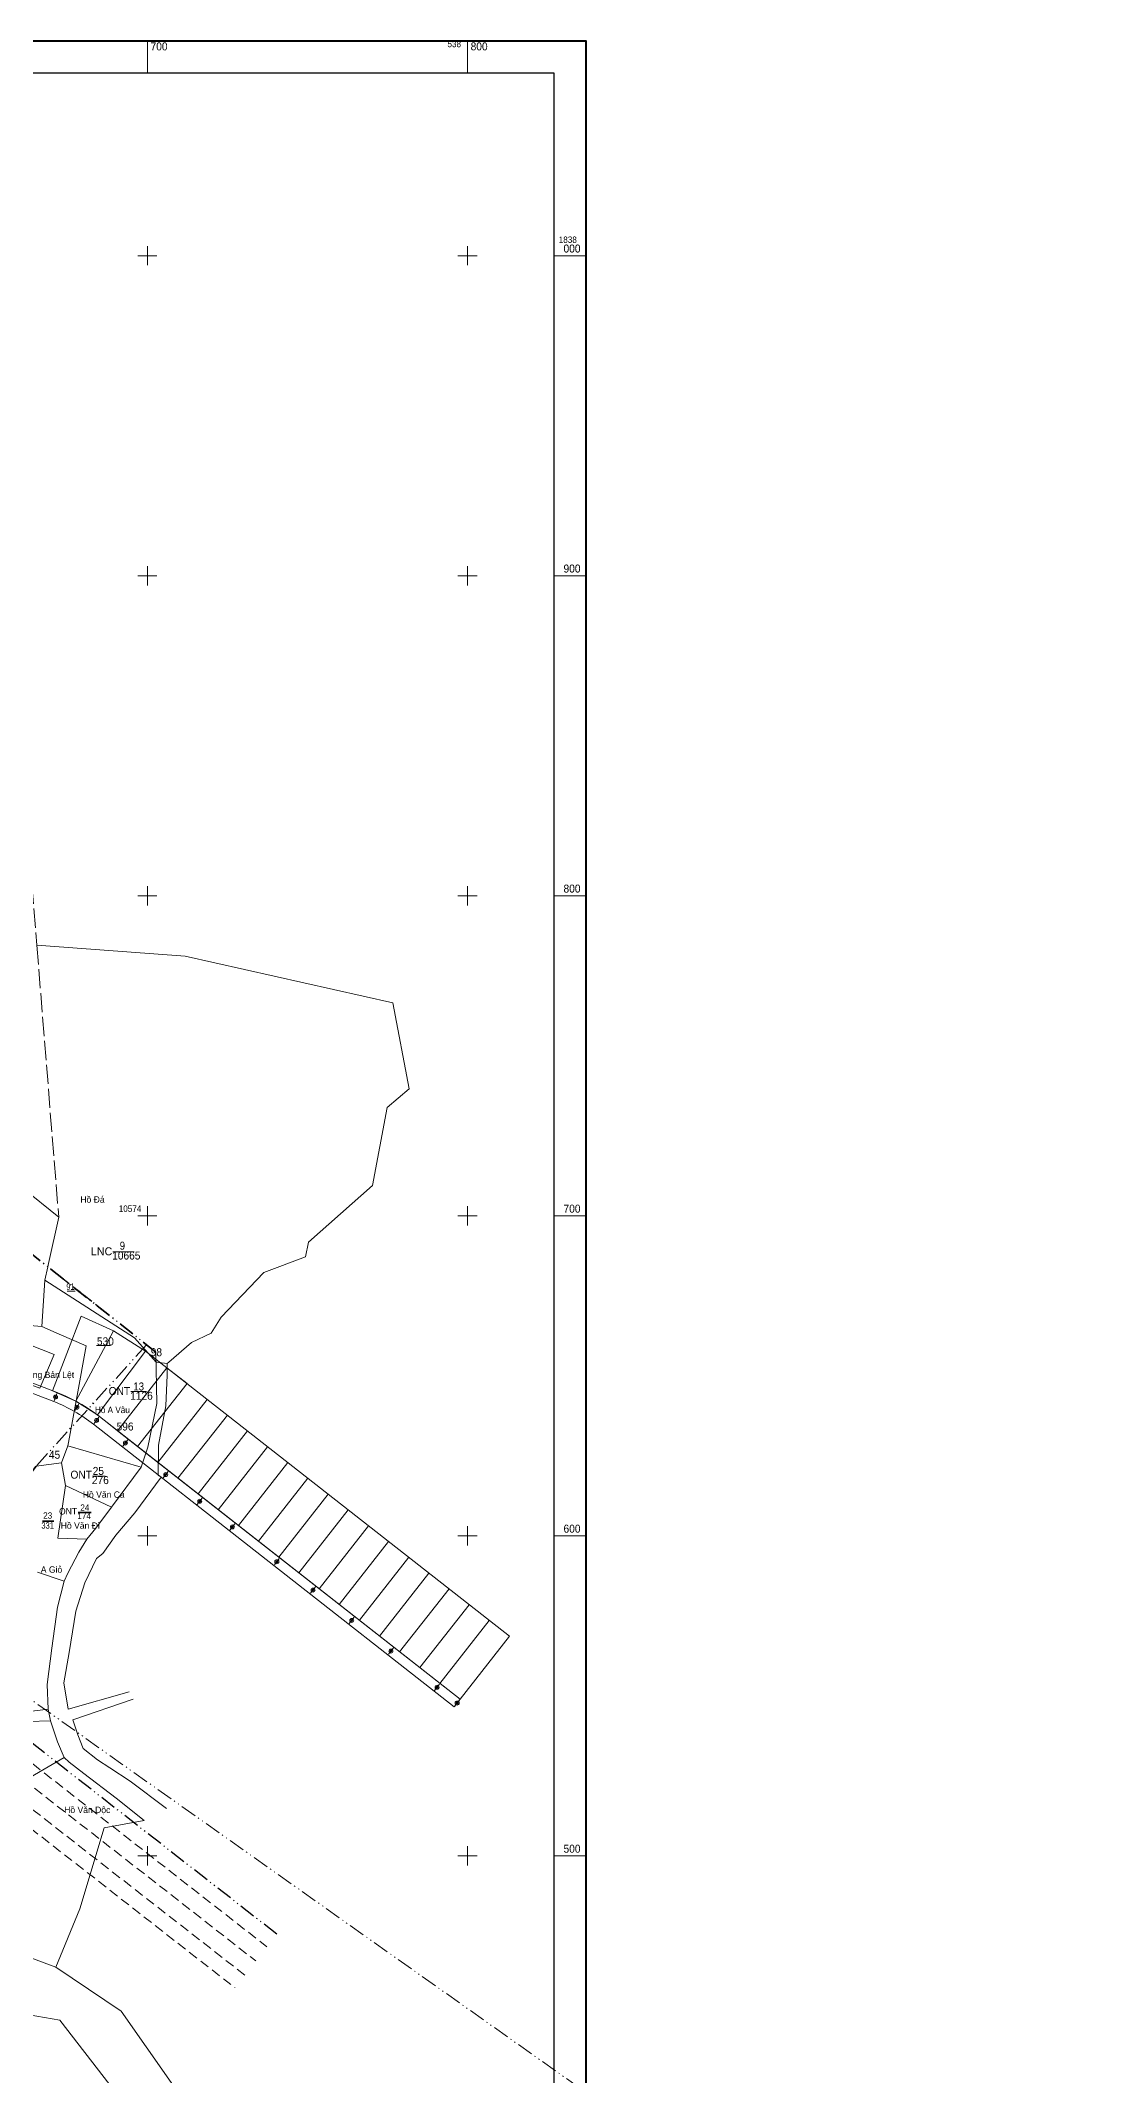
# Model space of a CAD drawing. Header units: metres. Extents: x 538105 to 539455, y 1837059 to 1838074.
# Drawn here: x 538667 to 538993, y 1837431 to 1838067 of the extents above; entities that cross this region are included whole.
import ezdxf
from ezdxf.enums import TextEntityAlignment as Align

# ---------------------------------------------------------------- set-up
doc = ezdxf.new("R2010")
doc.units = ezdxf.units.M
for name, pattern in [('DASH_DOUBLE_DOT', [9.2, 5, -1.2, 0.3, -1.2, 0.3, -1.2]), ('LONG_DASHED', [7.5, 6, -1.5]), ('MEDIUM_DASHED', [4.5, 3, -1.5])]:
    doc.linetypes.add(name, pattern=pattern)
for name, color, linetype, lineweight in [('10', 7, 'Continuous', 13), ('12', 7, 'Continuous', 13), ('13', 7, 'Continuous', 13), ('14', 7, 'Continuous', 13), ('17', 7, 'Continuous', 13), ('19', 7, 'Continuous', 13), ('22', 7, 'MEDIUM_DASHED', 13), ('23', 7, 'Continuous', 13), ('24', 7, 'MEDIUM_DASHED', 13), ('3', 7, 'DASH_DOUBLE_DOT', 35), ('32', 7, 'Continuous', 13), ('39', 7, 'Continuous', 13), ('5', 7, 'Continuous', 13), ('59', 7, 'DASH_DOUBLE_DOT', 13), ('60', 7, 'Continuous', 13), ('61', 7, 'DASH_DOUBLE_DOT', 25)]:
    doc.layers.add(name, color=color, linetype=linetype, lineweight=lineweight)
doc.layers.add('15', color=7, linetype='Continuous')
doc.layers.add('35', color=7, linetype='Continuous')

msp = doc.modelspace()

# ---------------------------------------------------------------- linework, layer by layer
at = {"layer": '10'}
for p, q in [((538665.46, 1837784.56), (538711.81, 1837781.1)), ((538776.73, 1837766.59), (538711.81, 1837781.1)), ((538776.73, 1837766.59), (538781.76, 1837739.72)), ((538667.03, 1837665.37), (538667.96, 1837679.94)), ((538667.03, 1837665.37), (538672.4, 1837663.04)), ((538702.71, 1837654.23), (538706.23, 1837653.85)), ((538675.15, 1837628.18), (538698.07, 1837621.44)), ((538673.15, 1837622.8), (538674.46, 1837615.76)), ((538698.07, 1837621.44), (538688.78, 1837609)), ((538674.46, 1837615.76), (538688.78, 1837609)), ((538673.97, 1837585.83), (538665.65, 1837588.62)), ((538677.63, 1837576.44), (538680.46, 1837585.35)), ((538675.53, 1837563.54), (538677.63, 1837576.44)), ((538673.93, 1837554.09), (538675.53, 1837563.54)), ((538675.21, 1837545.8), (538673.93, 1837554.09)), ((538694.35, 1837551.31), (538675.21, 1837545.8)), ((538668.96, 1837545.86), (538669.68, 1837542.19)), ((538671.91, 1837535.6), (538669.68, 1837542.19)), ((538674.04, 1837530.71), (538658.46, 1837521.71)), ((538674.04, 1837530.71), (538671.91, 1837535.6)), ((538699, 1837511.05), (538686.54, 1837508.77)), ((538671.37, 1837465.26), (538671.41, 1837465.24)), ((538691.81, 1837451.44), (538671.41, 1837465.24)), ((538691.81, 1837451.44), (538720.12, 1837411.12))]:
    msp.add_line(p, q, dxfattribs=at)
at = {"layer": '10', "linetype": 'MEDIUM_DASHED', "lineweight": 35}
msp.add_line((538668.91, 1837684.04), (538668.87, 1837684.07), dxfattribs=at)
at = {"layer": '10', "linetype": 'LONG_DASHED'}
msp.add_lwpolyline([(538114.64, 1838057.16), (538827.02, 1838057.16), (538827.02, 1837069.03), (538114.64, 1837069.03)], close=True, dxfattribs=at)
msp.add_lwpolyline([(538655.52, 1837908.15), (538665.46, 1837784.56), (538672.3, 1837699.6)], dxfattribs=at)
at = {"layer": '10'}
for points in [[(538623.3, 1837731.82), (538641.47, 1837738.11), (538649.51, 1837717.95), (538672.3, 1837699.6)], [(538781.76, 1837739.72), (538774.92, 1837733.88), (538770.31, 1837709.52), (538750.37, 1837691.82), (538749.44, 1837687.22)], [(538672.3, 1837699.6), (538669.09, 1837685.06), (538668.87, 1837684.07), (538667.96, 1837679.94)], [(538749.44, 1837687.22), (538736.35, 1837682.32), (538723.06, 1837668.35), (538719.95, 1837663.35), (538713.74, 1837660.37), (538706.69, 1837654.25), (538706.23, 1837653.85)], [(538667.96, 1837679.94), (538695.94, 1837661.86), (538702.71, 1837654.23)], [(538624.76, 1837670.45), (538630.31, 1837669.38), (538635.75, 1837668.52), (538643.44, 1837667.36), (538667.03, 1837665.37)], [(538696.08, 1837607.15), (538704.27, 1837618.31), (538703.33, 1837618.84), (538703.48, 1837628.36), (538705.8, 1837640.59), (538706.13, 1837650.2), (538706.23, 1837653.85)], [(538702.65, 1837657.44), (538702.97, 1837641.37), (538700.13, 1837627.68), (538698.07, 1837621.44)], [(538678.04, 1837643.85), (538675.34, 1837629.21), (538675.15, 1837628.18), (538673.15, 1837622.8), (538665.25, 1837621.8)], [(538681.04, 1837599.01), (538671.98, 1837599.29), (538674.46, 1837615.76)], [(538688.78, 1837609), (538683.91, 1837602.42), (538681.04, 1837599.01)], [(538686.05, 1837594.48), (538690.14, 1837600.17), (538696.08, 1837607.15)], [(538673.97, 1837585.83), (538675.16, 1837588.38), (538678.6, 1837594.93), (538681.04, 1837599.01)], [(538680.46, 1837585.35), (538684.14, 1837592.89), (538686.05, 1837594.48)], [(538673.97, 1837585.83), (538671.92, 1837577.72), (538670.17, 1837564.96), (538668.69, 1837553.58), (538668.96, 1837545.86)], [(538631.58, 1837537.89), (538641.35, 1837541.43), (538654.64, 1837544.12), (538668.96, 1837545.86)], [(538695.56, 1837549.02), (538676.74, 1837542.55), (538678.22, 1837537.82), (538679.92, 1837533.58), (538684.38, 1837530.03), (538688.3, 1837527.51), (538694.64, 1837523.38), (538705.96, 1837514.84)], [(538633.82, 1837535.52), (538647.2, 1837540.3), (538655.77, 1837541.74), (538669.68, 1837542.19)], [(538674.04, 1837530.71), (538675.51, 1837529.24), (538680.19, 1837525.76), (538690.27, 1837518.05), (538699, 1837511.05)], [(538671.41, 1837465.24), (538678.89, 1837483.42), (538686.54, 1837508.77)], [(538631.88, 1837462.48), (538645.46, 1837463.67), (538660.74, 1837469.19), (538671.37, 1837465.26)], [(538523.42, 1837193.18), (538530.1, 1837204.66), (538535.32, 1837218.86), (538533.45, 1837245.55), (538524.73, 1837285.35), (538522.05, 1837295.25), (538525.17, 1837334.95), (538527.94, 1837344.29), (538535.91, 1837353.41), (538608.27, 1837417.65), (538632.03, 1837433.57), (538650.32, 1837447.55), (538660.72, 1837450.75), (538672.69, 1837448.69), (538703.91, 1837408.31), (538706.01, 1837400.51), (538703.64, 1837392.57), (538693.56, 1837376.71)]]:
    msp.add_lwpolyline(points, dxfattribs=at)
msp.add_lwpolyline([(538670.86, 1837656.67), (538666.42, 1837646.19), (538655.49, 1837650.23), (538659.55, 1837661.16)], close=True, dxfattribs=at)
at = {"layer": '12', "linetype": 'MEDIUM_DASHED', "lineweight": 25}
msp.add_line((538686.17, 1837670.43), (538668.91, 1837684.04), dxfattribs=at)
at = {"layer": '13'}
for p, q in [((538689.23, 1837688.8), (538695.85, 1837688.8)), ((538694.8, 1837645.1), (538699.72, 1837645.1)), ((538682.81, 1837618.64), (538686.86, 1837618.64))]:
    msp.add_line(p, q, dxfattribs=at)
at = {"layer": '14'}
for p, q in [((538674.95, 1837676.44), (538677.42, 1837676.44)), ((538684.13, 1837659.46), (538688.47, 1837659.46))]:
    msp.add_line(p, q, dxfattribs=at)
at = {"layer": '19'}
for p, q in [((538671.75, 1837644.53), (538670.85, 1837642.19)), ((538678.59, 1837641.27), (538677.35, 1837639.1)), ((538684.88, 1837637.06), (538683.33, 1837635.09)), ((538693.9, 1837629.99), (538692.36, 1837628.03)), ((538706.48, 1837620.13), (538704.94, 1837618.16)), ((538717.14, 1837611.77), (538715.6, 1837609.81)), ((538727.32, 1837603.8), (538725.77, 1837601.83)), ((538741.22, 1837592.9), (538739.67, 1837590.94)), ((538752.55, 1837584.03), (538751.01, 1837582.06)), ((538764.63, 1837574.56), (538763.09, 1837572.59)), ((538776.87, 1837564.97), (538775.32, 1837563)), ((538791.26, 1837553.69), (538789.72, 1837551.72)), ((538797.56, 1837548.75), (538796.01, 1837546.78))]:
    msp.add_line(p, q, dxfattribs=at)
for centre in [(538671.296, 1837643.359), (538677.976, 1837640.19), (538684.108, 1837636.077), (538693.127, 1837629.008), (538705.713, 1837619.144), (538716.37, 1837610.792), (538726.547, 1837602.816), (538740.446, 1837591.922), (538751.78, 1837583.039), (538763.862, 1837573.571), (538776.093, 1837563.985), (538790.488, 1837552.702), (538796.785, 1837547.767)]:
    msp.add_circle(centre, 0.625, dxfattribs=at)
at = {"layer": '22'}
msp.add_lwpolyline([(538343.82, 1837773.15), (538384.17, 1837741.28), (538604.45, 1837568.2), (538733.88, 1837467.18)], dxfattribs=at)
at = {"layer": '23'}
for p, q in [((538628.41, 1837661.55), (538671.84, 1837644.76)), ((538635, 1837655.78), (538670.75, 1837641.96)), ((538683.18, 1837634.9), (538795.86, 1837546.59)), ((538685.03, 1837637.26), (538797.71, 1837548.95)), ((538795.86, 1837546.59), (538797.71, 1837548.95))]:
    msp.add_line(p, q, dxfattribs=at)
at = {"layer": '23', "linetype": 'MEDIUM_DASHED'}
for p, q in [((538621.59, 1837561.96), (538737.35, 1837471.61)), ((538730.43, 1837462.74), (538614.51, 1837553.22))]:
    msp.add_line(p, q, dxfattribs=at)
at = {"layer": '23'}
for radius in [48.501, 51.501]:
    msp.add_arc((538653.264, 1837596.723), radius, 51.91286, 68.86063, dxfattribs=at)
at = {"layer": '24'}
msp.add_line((538613.77, 1837547.44), (538727.36, 1837458.8), dxfattribs=at)
at = {"layer": '3'}
for points in [[(538702.65, 1837657.44), (538438.19, 1837865.93), (538412.58, 1837833.55)], [(538699.76, 1837659.71), (538665.25, 1837621.8), (538631.76, 1837577.66)]]:
    msp.add_lwpolyline(points, dxfattribs=at)
at = {"layer": '3', "linetype": 'Continuous', "lineweight": 13}
msp.add_lwpolyline([(538672.4, 1837663.04), (538680.9, 1837659.35), (538678.04, 1837643.85)], dxfattribs=at)
at = {"layer": '32'}
for p, q in [((538670.33, 1837645.34), (538679.34, 1837668.65)), ((538677.64, 1837642.09), (538689.46, 1837664.11)), ((538684.37, 1837637.77), (538699.46, 1837657.7)), ((538706.09, 1837652.52), (538690.67, 1837632.84)), ((538712.38, 1837647.58), (538696.96, 1837627.9)), ((538718.68, 1837642.65), (538703.26, 1837622.97)), ((538724.98, 1837637.71), (538709.56, 1837618.03)), ((538731.27, 1837632.78), (538715.85, 1837613.1)), ((538737.57, 1837627.85), (538722.15, 1837608.17)), ((538743.87, 1837622.91), (538728.45, 1837603.23)), ((538750.17, 1837617.98), (538734.75, 1837598.3)), ((538756.46, 1837613.04), (538741.04, 1837593.36)), ((538762.76, 1837608.1), (538747.34, 1837588.43)), ((538769.05, 1837603.17), (538753.63, 1837583.49)), ((538775.35, 1837598.23), (538759.93, 1837578.55)), ((538781.65, 1837593.3), (538766.23, 1837573.62)), ((538787.95, 1837588.37), (538772.53, 1837568.69)), ((538794.24, 1837583.43), (538778.82, 1837563.75)), ((538800.54, 1837578.5), (538785.12, 1837558.82)), ((538806.83, 1837573.56), (538791.42, 1837553.88)), ((538813.13, 1837568.62), (538797.71, 1837548.95))]:
    msp.add_line(p, q, dxfattribs=at)
for points in [[(538813.13, 1837568.62), (538706.09, 1837652.52), (538699.46, 1837657.7), (538689.46, 1837664.11), (538679.34, 1837668.65), (538670.33, 1837645.34), (538677.64, 1837642.09), (538684.37, 1837637.77), (538690.67, 1837632.84), (538797.71, 1837548.95)], [(538689.46, 1837664.11), (538679.34, 1837668.65), (538670.33, 1837645.34), (538677.64, 1837642.09)], [(538699.46, 1837657.7), (538689.46, 1837664.11), (538677.64, 1837642.09), (538684.37, 1837637.77)], [(538706.09, 1837652.52), (538699.46, 1837657.7), (538684.37, 1837637.77), (538690.67, 1837632.84)], [(538712.38, 1837647.58), (538706.09, 1837652.52), (538690.67, 1837632.84), (538696.96, 1837627.9)]]:
    msp.add_lwpolyline(points, close=True, dxfattribs=at)
at = {"layer": '39'}
for p, q in [((538671.52, 1837643.94), (538671.07, 1837642.78)), ((538678.29, 1837640.74), (538677.67, 1837639.65)), ((538684.49, 1837636.57), (538683.73, 1837635.59)), ((538693.51, 1837629.5), (538692.74, 1837628.51)), ((538706.09, 1837619.63), (538705.33, 1837618.65)), ((538716.75, 1837611.29), (538715.99, 1837610.3)), ((538726.93, 1837603.31), (538726.16, 1837602.32)), ((538740.83, 1837592.42), (538740.07, 1837591.43)), ((538752.16, 1837583.53), (538751.4, 1837582.54)), ((538764.24, 1837574.06), (538763.48, 1837573.07)), ((538776.47, 1837564.48), (538775.71, 1837563.49)), ((538790.87, 1837553.19), (538790.1, 1837552.2)), ((538797.17, 1837548.26), (538796.4, 1837547.28))]:
    msp.add_line(p, q, dxfattribs=at)
for centre in [(538671.296, 1837643.359), (538677.976, 1837640.19), (538684.108, 1837636.077), (538693.127, 1837629.008), (538705.713, 1837619.144), (538716.37, 1837610.792), (538726.547, 1837602.816), (538740.446, 1837591.922), (538751.78, 1837583.039), (538763.862, 1837573.571), (538776.093, 1837563.985), (538790.488, 1837552.702), (538796.785, 1837547.767)]:
    msp.add_circle(centre, 0.312, dxfattribs=at)
at = {"layer": '5', "lineweight": 35}
for p, q in [((538678.41, 1837607.3), (538682.46, 1837607.3)), ((538667.28, 1837604.56), (538670.73, 1837604.56))]:
    msp.add_line(p, q, dxfattribs=at)
at = {"layer": '59'}
msp.add_lwpolyline([(538992.73, 1837315.89), (538594.14, 1837598.03), (538550.03, 1837627.8)], dxfattribs=at)
at = {"layer": '60'}
for p, q in [((538700, 1838057.16), (538700, 1838067.16)), ((538800, 1838057.16), (538800, 1838067.16)), ((538700, 1837997), (538700, 1838003)), ((538800, 1837997), (538800, 1838003)), ((538697, 1838000), (538703, 1838000)), ((538797, 1838000), (538803, 1838000)), ((538827.02, 1838000), (538837.02, 1838000)), ((538697, 1837900), (538703, 1837900)), ((538700, 1837897), (538700, 1837903)), ((538797, 1837900), (538803, 1837900)), ((538800, 1837897), (538800, 1837903)), ((538827.02, 1837900), (538837.02, 1837900)), ((538697, 1837800), (538703, 1837800)), ((538700, 1837797), (538700, 1837803)), ((538797, 1837800), (538803, 1837800)), ((538800, 1837797), (538800, 1837803)), ((538827.02, 1837800), (538837.02, 1837800)), ((538700, 1837697), (538700, 1837703)), ((538800, 1837697), (538800, 1837703)), ((538697, 1837700), (538703, 1837700)), ((538797, 1837700), (538803, 1837700)), ((538827.02, 1837700), (538837.02, 1837700)), ((538700, 1837597), (538700, 1837603)), ((538800, 1837597), (538800, 1837603)), ((538697, 1837600), (538703, 1837600)), ((538797, 1837600), (538803, 1837600)), ((538827.02, 1837600), (538837.02, 1837600)), ((538697, 1837500), (538703, 1837500)), ((538700, 1837497), (538700, 1837503)), ((538797, 1837500), (538803, 1837500)), ((538800, 1837497), (538800, 1837503)), ((538827.02, 1837500), (538837.02, 1837500))]:
    msp.add_line(p, q, dxfattribs=at)
at = {"layer": '60', "lineweight": 40}
msp.add_lwpolyline([(538104.64, 1837059.03), (538104.64, 1838067.16), (538837.02, 1838067.16), (538837.02, 1837059.03)], close=True, dxfattribs=at)
at = {"layer": '60', "lineweight": 25}
msp.add_lwpolyline([(538114.64, 1837069.03), (538114.64, 1838057.16), (538827.02, 1838057.16), (538827.02, 1837069.03)], close=True, dxfattribs=at)
at = {"layer": '61'}
msp.add_lwpolyline([(538740.43, 1837475.55), (538623.85, 1837566.54), (538622.68, 1837576.27)], dxfattribs=at)

# ---------------------------------------------------------------- texts
at = {"layer": '13', "width": 0.95}
for s, p in [('10665', (538689, 1837686.34)), ('530', (538684.23, 1837659.53)), ('98', (538701.05, 1837656.14)), ('1126', (538694.61, 1837642.54)), ('596', (538690.38, 1837632.92)), ('45', (538669.23, 1837624.1)), ('276', (538682.66, 1837616.18))]:
    msp.add_text(s, height=2.5, dxfattribs=at).set_placement(p)
at = {"layer": '15'}
for s, width, p in [('10574', 0.95, (538691.05, 1837701.24)), ('91', 0.8, (538674.67, 1837676.87))]:
    msp.add_text(s, height=2, dxfattribs=dict(at, width=width)).set_placement(p)
at = {"layer": '17'}
msp.add_text('LNC', height=2.5, dxfattribs=at).set_placement((538685.695, 1837687.66), align=Align.CENTER)
for s, width, p in [('9', 0.9, (538692.19, 1837689.42)), ('ONT', 0.95, (538691.255, 1837644.02)), ('13', 0.9, (538697.285, 1837645.43)), ('ONT', 0.95, (538679.325, 1837617.87)), ('25', 0.95, (538684.67, 1837619.04))]:
    msp.add_text(s, height=2.5, dxfattribs=dict(at, width=width)).set_placement(p, align=Align.CENTER)
at = {"layer": '35'}
for s, p in [('Hồ Đá', (538682.85, 1837704.11)), ('Nhà cộng đồng Bản Lệt', (538663.075, 1837649.33)), ('Hồ Văn Ca', (538686.365, 1837611.9)), ('Hồ Văn Đi', (538679.03, 1837602.21)), ('A Giỏ', (538670.045, 1837588.48)), ('A Giỏ', (538670.045, 1837588.48)), ('Hồ Văn Dộc', (538681.22, 1837513.39))]:
    msp.add_text(s, height=2, dxfattribs=at).set_placement(p, align=Align.CENTER)
at = {"layer": '35', "width": 0.95}
msp.add_text('Hồ A Vâu', height=2, dxfattribs=at).set_placement((538689.065, 1837638.36), align=Align.CENTER)
at = {"layer": '5', "width": 0.95}
for s, p in [('23', (538668.855, 1837605.36)), ('24', (538680.46, 1837607.83))]:
    msp.add_text(s, height=2, dxfattribs=at).set_placement(p, align=Align.CENTER)
at = {"layer": '5'}
msp.add_text('ONT', height=2, dxfattribs=at).set_placement((538675.225, 1837606.68), align=Align.CENTER)
for s, width, p in [('174', 0.95, (538678.12, 1837605.22)), ('331', 0.85, (538666.88, 1837602.26))]:
    msp.add_text(s, height=2, dxfattribs=dict(at, width=width)).set_placement(p)
at = {"layer": '60', "width": 0.95}
for s, height, p in [('700', 2.5, (538701, 1838064.16)), ('800', 2.5, (538801, 1838064.16)), ('1838', 2, (538828.52, 1838004)), ('000', 2.5, (538830.02, 1838001)), ('900', 2.5, (538830.02, 1837901)), ('800', 2.5, (538830.02, 1837801)), ('700', 2.5, (538830.02, 1837701)), ('600', 2.5, (538830.02, 1837601)), ('500', 2.5, (538830.02, 1837501))]:
    msp.add_text(s, height=height, dxfattribs=at).set_placement(p)
msp.add_text('538', height=2, dxfattribs=at).set_placement((538798, 1838065.16), align=Align.RIGHT)

doc.saveas('drawing.dxf')
